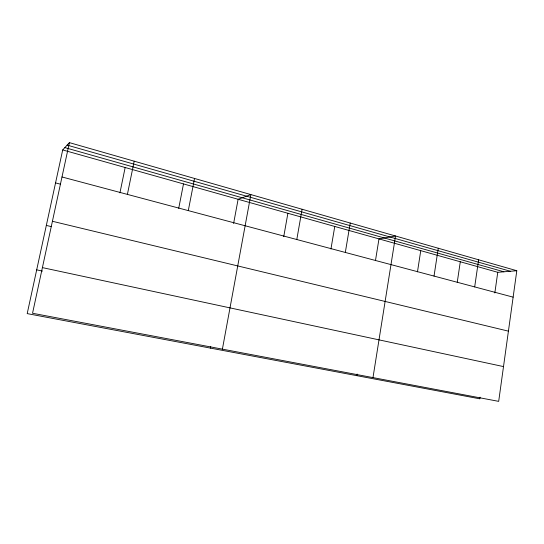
<?xml version="1.0" encoding="UTF-8"?>
<svg xmlns="http://www.w3.org/2000/svg" width="544" height="544" viewBox="0 0 544 544"><rect width="100%" height="100%" fill="white"/><g stroke="black" fill="none" stroke-linecap="round" stroke-linejoin="round"><path stroke-width="0.82" d="M516.8 270.722L498.685 401.363L32.545 313.262L69.408 142.637L516.8 270.722L497.76 272.306L62.703 149.94L27.2 313.609L479.835 398.827L480.066 397.181M494.836 292.958L497.76 272.306M474.688 286.912L478.618 259.794M457.252 282.275L460.292 261.766M434.03 276.08L438.267 248.241M417.472 271.864L420.757 250.648M372.987 377.604L395.542 236.008L378.978 238.898L375.455 260.678M356.83 375.666L357.095 374.014M345.318 252.45L350.234 223.04M330.942 249.009L334.764 226.46M296.8 239.523L302.104 209.256M283.744 236.633L287.892 213.275M222.401 349.146L250.879 194.596L238.116 199.281L233.614 223.468M210.406 348.099L210.712 346.446M188.292 210.616L194.534 178.459M178.718 208.352L183.498 183.92M127.398 194.392L134.191 161.187M119.932 192.882L125.161 167.504M62.703 149.94L69.408 142.637M36.693 269.858L42.486 271.089M42.405 267.614L503.506 366.588M46.328 225.42L51.238 226.59M52.414 221.279L508.422 331.153M55.549 182.9L60.466 184.192M61.989 176.97L513.135 297.153M67.13 145.119L510.381 271.259M64.852 147.601L503.914 271.796"/></g></svg>
